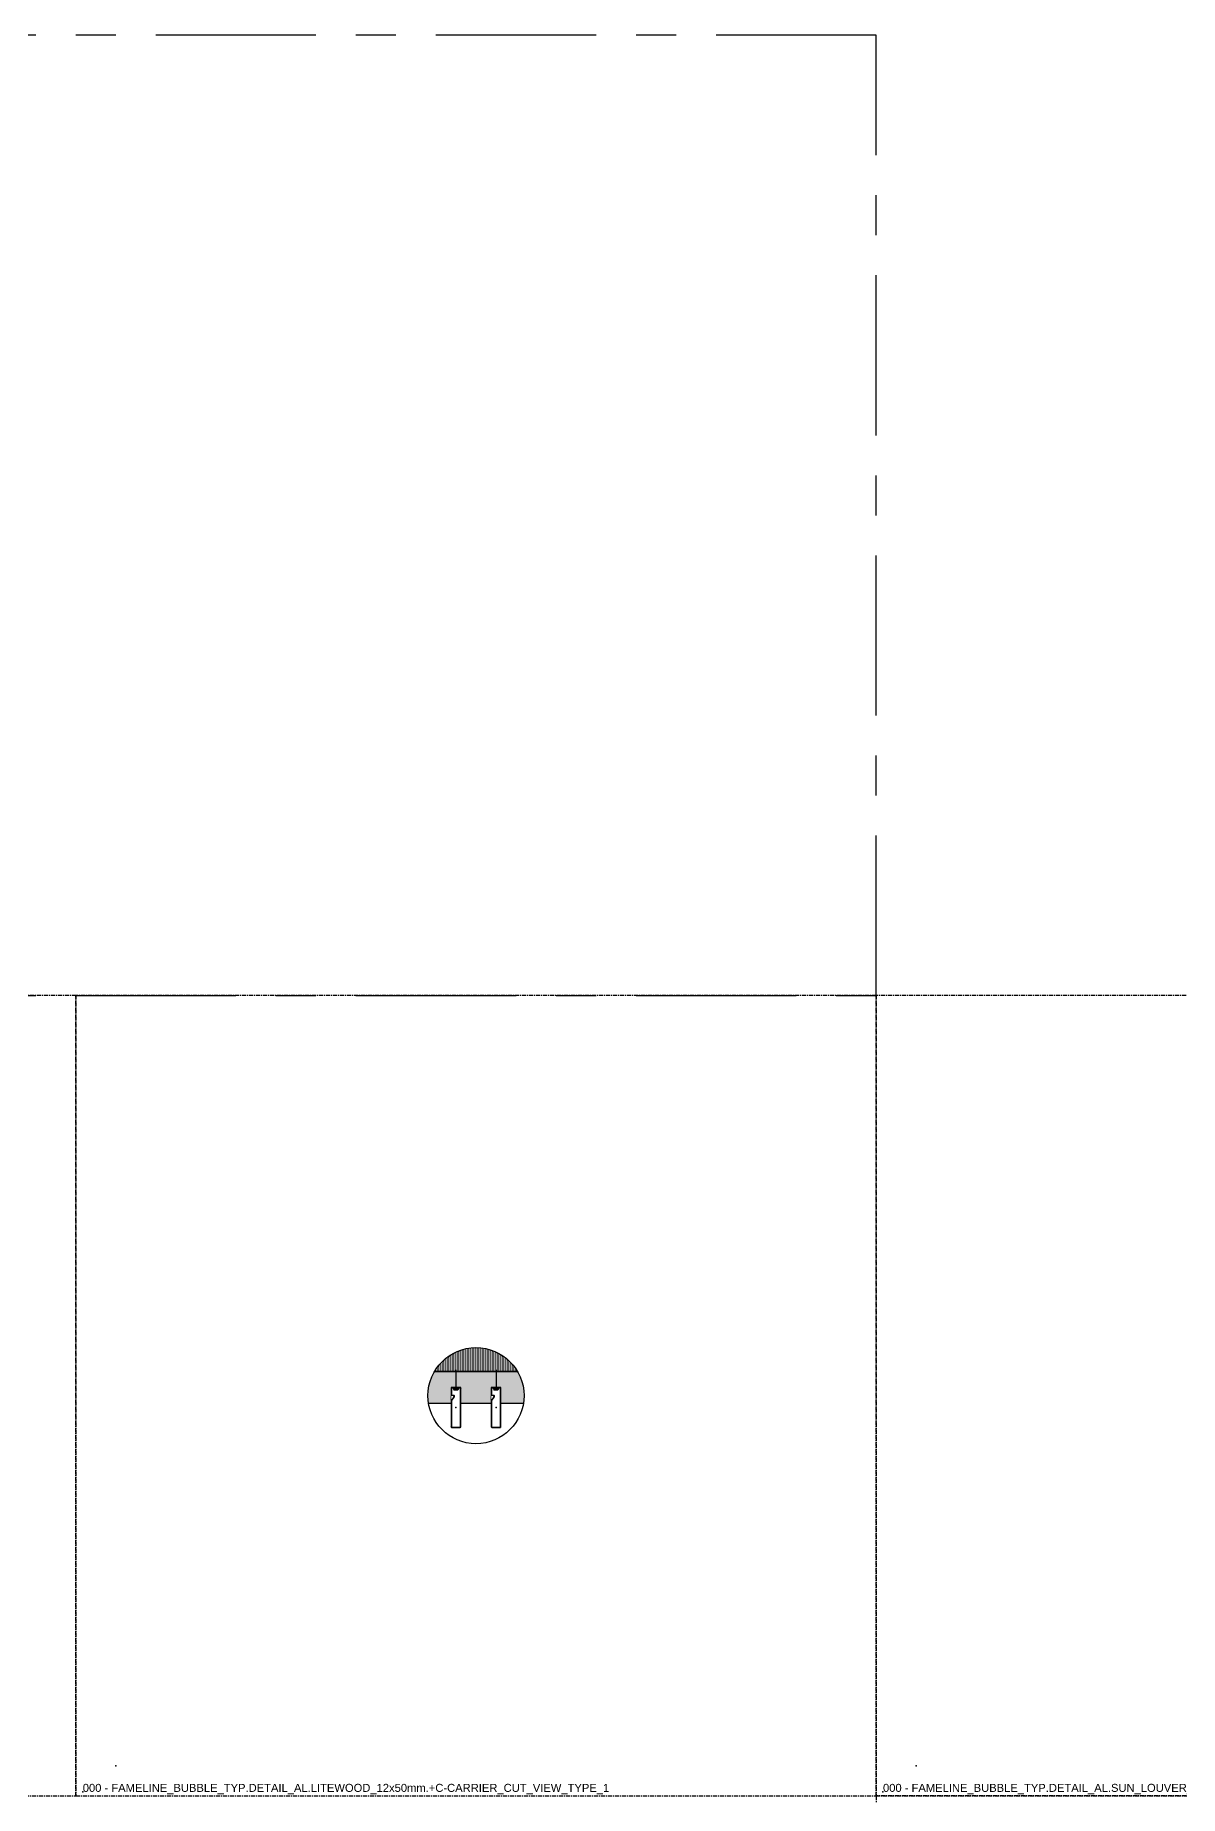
# Model space of a CAD drawing. Header units: millimetres. Extents: x -244126 to 368105, y -173968 to 259060.
# Drawn here: x 45274 to 46704, y 47995 to 50195 of the extents above; entities that cross this region are included whole.
import ezdxf
from ezdxf.enums import TextEntityAlignment as Align
from ezdxf.xclip import XClip

# ---------------------------------------------------------------- set-up
doc = ezdxf.new("R2010")
doc.units = ezdxf.units.MM
doc.header["$MEASUREMENT"] = 0
doc.header["$XCLIPFRAME"] = 0
doc.linetypes.add('005_GG_TA_LINE', pattern=[13.75, 5, -1.25, 1.25, -1.25, 5])
doc.linetypes.add('SLD-Solid', pattern=[0])
for name, color, linetype in [('000 - H A T C H', 8, 'Continuous'), ('000 - SYMBOL CON', 1, 'Continuous'), ('000 - WIPEOUT', 250, 'Continuous'), ('001 - ASCESSORIES', 1, 'Continuous'), ('A02_LITEWOOD', 7, 'Continuous'), ('A03_SUN LOUVER', 7, 'Continuous'), ('A04_TUBE SERIES', 7, 'Continuous')]:
    doc.layers.add(name, color=color, linetype=linetype)
doc.styles.get("Standard").update_dxf_attribs({"font": 'arial.ttf'})
doc.styles.add('TA', font='Cordia New.ttf', dxfattribs={"height": 4.5})

# ---------------------------------------------------------------- blocks, each defined once
blk = doc.blocks.new('*U1764')
at = {"color": 0, "linetype": '005_GG_TA_LINE'}
blk.add_lwpolyline([(0, 0), (200, 0), (200, 30), (0, 30)], close=True, dxfattribs=at)
blk.add_attdef('NAMEBLK', (8.582, 4.878), '', height=10, dxfattribs=at)
blk = doc.blocks.new('*U1760')
at = {"color": 0, "linetype": '005_GG_TA_LINE'}
blk.add_lwpolyline([(0, 0), (1000, 0), (1000, 1000), (0, 1000)], close=True, dxfattribs=at)
for p in [(50, 37.5), (8.6, 4.9)]:
    blk.add_point(p, dxfattribs=at)
blk.add_attdef('NAMEBLK', (8.6, 4.9), '', height=10, dxfattribs=at)
blk = doc.blocks.new('000 - ASSCESSORIES_FAMELINE_ALC-CARRIER_FOR_12x50mm._TOP_VIEW')
at = {"layer": '001 - ASCESSORIES', "color": 0}
for p, q in [((0, 50), (0, 0)), ((40, 50), (40, 31)), ((40, 19), (40, 0))]:
    blk.add_line(p, q, dxfattribs=at)
at = {"layer": '001 - ASCESSORIES', "color": 0, "linetype": 'SLD-Solid', "lineweight": 15}
blk.add_line((32, 19), (31.2, 19.2), dxfattribs=at)
at = {"layer": '001 - ASCESSORIES', "color": 0}
for points in [[(40, 31), (20, 31), (20, 19), (40, 19)], [(34.2, 19), (30.4, 20.1), (30.3, 19.5)], [(32, 19), (30.3, 19.5)]]:
    blk.add_lwpolyline(points, dxfattribs=at)
at = {"layer": '001 - ASCESSORIES', "color": 0, "linetype": 'SLD-Solid', "lineweight": 15}
blk.add_arc((270.3, 855), 868.8, 253.9699, 254.0359, dxfattribs=at)
at = {"layer": 'Defpoints', "color": 250}
blk.add_lwpolyline([(-2.3, 25), (22.3, 25)], dxfattribs=at)
blk = doc.blocks.new('*U3116')
at = {"color": 250}
blk.add_wipeout([(-25, -6), (25, -6), (25, 6), (-25, 6)], dxfattribs=at).dxf.layer = '000 - WIPEOUT'
blk.add_point((0, 0))
at = {"layer": 'A02_LITEWOOD', "color": 0, "linetype": 'SLD-Solid', "lineweight": 15}
blk.add_lwpolyline([(-23.4, -1.8), (-22.7, -1.8), (-22.7, 1.3, 0.414214), (-23.6, 2.2), (-24.1, 2.2, 0.414214), (-25, 1.3), (-25, -4.9, 0.414214), (-23.9, -6), (-16.2, -6, 0.414214), (-15, -4.9), (-15, -3.4, -0.616061), (-13.5, -2.7), (-9.4, -5.8, 0.164473), (-8.9, -6), (23.8, -6, 0.414214), (25, -4.9), (25, 4.8, 0.414214), (23.8, 6), (-23.9, 6, 0.414214), (-25, 4.8), (-25, 3.2, 0.414214), (-24.1, 2.3), (-23.5, 2.3, -0.414214), (-22.6, 1.4), (-22.6, -1.8, -0.414214), (-23, -2.2), (-23, -2.2, -0.414214), (-23.5, -1.8), (-23.5, 1.4), (-24.2, 1.4), (-24.2, -1.8, 1.000966), (-21.9, -1.8), (-21.9, 1.4, 0.414214), (-23.5, 3), (-24.1, 3, -0.414214), (-24.3, 3.2), (-24.3, 4.8, -0.414214), (-23.9, 5.3), (23.8, 5.3, -0.414214), (24.3, 4.8), (24.3, -4.9, -0.414214), (23.8, -5.3), (-8.9, -5.3, -0.164473), (-9, -5.3), (-13.1, -2.1, 0.617259), (-15.7, -3.4), (-15.7, -4.9, -0.414214), (-16.2, -5.3), (-23.9, -5.3, -0.414214), (-24.3, -4.9), (-24.3, 1.3, -0.414214), (-24.1, 1.5), (-23.6, 1.5, -0.414214), (-23.4, 1.3)], format="xyb", close=True, dxfattribs=at)
blk = doc.blocks.new('000 - FAMELINE_AL.LITEWOOD_12x50mm._CUT_VIEW')
at = {"layer": '000 - H A T C H'}
h = blk.add_hatch(dxfattribs=at)
h.set_pattern_fill('ANSI32', color=8)
h.set_pattern_definition([(45, (3e-15, -24.6393), (-0.265165, 0.265165), []), (45, (0.17678, -24.6393), (-0.265165, 0.265165), [])])
edge = h.paths.add_edge_path()
edge.add_line((-23.4, -1.8), (-22.7, -1.8))
edge.add_line((-22.7, -1.8), (-22.7, 1.3))
edge.add_arc((-23.6, 1.3), 0.9, 360, 450)
edge.add_line((-23.6, 2.2), (-24.1, 2.2))
edge.add_arc((-24.1, 1.3), 0.9, 90, 180)
edge.add_line((-25, 1.3), (-25, -4.9))
edge.add_arc((-23.8, -4.8), 1.15, 180, 270)
edge.add_line((-23.9, -6), (-16.2, -6))
edge.add_arc((-16.2, -4.9), 1.15, 270, 360)
edge.add_line((-15, -4.9), (-15, -3.4))
edge.add_arc((-14.1, -3.4), 0.938, 53.0492, 179.5916, ccw=False)
edge.add_line((-13.5, -2.7), (-9.4, -5.8))
edge.add_arc((-8.9, -5.1), 0.9, 232.64, 270)
edge.add_line((-8.9, -6), (23.8, -6))
edge.add_arc((23.8, -4.8), 1.15, 270, 360)
edge.add_line((25, -4.9), (25, 4.8))
edge.add_arc((23.9, 4.8), 1.15, 360, 450)
edge.add_line((23.9, 6), (-23.8, 6))
edge.add_arc((-23.8, 4.8), 1.15, 90, 180)
edge.add_line((-25, 4.9), (-25, 3.2))
edge.add_arc((-24.1, 3.2), 0.9, 180, 270)
edge.add_line((-24.1, 2.3), (-23.5, 2.3))
edge.add_arc((-23.5, 1.4), 0.9, 0, 90, ccw=False)
edge.add_line((-22.6, 1.4), (-22.6, -1.8))
edge.add_arc((-23, -1.8), 0.45, 270, 360, ccw=False)
edge.add_line((-23, -2.2), (-23, -2.2))
edge.add_arc((-23, -1.8), 0.45, 180, 270, ccw=False)
edge.add_line((-23.5, -1.8), (-23.5, 1.4))
edge.add_line((-23.5, 1.4), (-24.2, 1.4))
edge.add_line((-24.2, 1.4), (-24.2, -1.8))
edge.add_arc((-23, -1.8), 1.17, 179.8894, 360)
edge.add_line((-21.9, -1.8), (-21.9, 1.4))
edge.add_arc((-23.5, 1.4), 1.6, 360, 450)
edge.add_line((-23.5, 3), (-24.1, 3))
edge.add_arc((-24.1, 3.2), 0.2, 180, 270, ccw=False)
edge.add_line((-24.3, 3.2), (-24.3, 4.9))
edge.add_arc((-23.8, 4.9), 0.45, 90, 180, ccw=False)
edge.add_line((-23.8, 5.3), (23.9, 5.3))
edge.add_arc((23.9, 4.9), 0.45, 0, 90, ccw=False)
edge.add_line((24.3, 4.9), (24.3, -4.9))
edge.add_arc((23.8, -4.9), 0.45, 270, 360, ccw=False)
edge.add_line((23.8, -5.3), (-8.9, -5.3))
edge.add_arc((-8.9, -5.1), 0.2, 232.64, 270, ccw=False)
edge.add_line((-9, -5.3), (-13.1, -2.1))
edge.add_arc((-14.1, -3.4), 1.64, 52.9496, 179.691)
edge.add_line((-15.7, -3.4), (-15.7, -4.9))
edge.add_arc((-16.1, -4.8), 0.45, 270, 360, ccw=False)
edge.add_line((-16.2, -5.3), (-23.9, -5.3))
edge.add_arc((-23.9, -4.8), 0.45, 180, 270, ccw=False)
edge.add_line((-24.3, -4.9), (-24.3, 1.3))
edge.add_arc((-24.1, 1.3), 0.2, 90, 180, ccw=False)
edge.add_line((-24.1, 1.5), (-23.6, 1.5))
edge.add_arc((-23.6, 1.3), 0.2, 0, 90, ccw=False)
edge.add_line((-23.4, 1.3), (-23.4, -1.8))
at = {"layer": 'A03_SUN LOUVER', "color": 0}
blk.add_blockref('*U3116', (0, 0), dxfattribs=at)
blk = doc.blocks.new('*U3115')
at = {"layer": '001 - ASCESSORIES', "color": 0}
for p, q in [((-850, 0), (-850, -40)), ((850, 0), (850, -40))]:
    blk.add_line(p, q, dxfattribs=at)
at = {"layer": '001 - ASCESSORIES', "color": 0, "rotation": 270}
for p in [(-850, 0), (-800, 0), (-750, 0), (-700, 0), (-650, 0), (-600, 0), (-550, 0), (-500, 0), (-450, 0), (-400, 0), (-350, 0), (-300, 0), (-250, 0), (-200, 0), (-150, 0), (-100, 0), (-50, 0), (0, 0), (50, 0), (100, 0), (150, 0), (200, 0), (250, 0), (300, 0), (350, 0), (400, 0), (450, 0), (500, 0), (550, 0), (600, 0), (650, 0), (700, 0), (750, 0), (800, 0)]:
    blk.add_blockref('000 - ASSCESSORIES_FAMELINE_ALC-CARRIER_FOR_12x50mm._TOP_VIEW', p, dxfattribs=at)
at = {"layer": 'A04_TUBE SERIES', "color": 0, "style": 'TA', "flags": 1}
for tag, p in [('ITEM_VALUE', (50, -212.5)), ('PRODUCT_NAME_VALUE', (300, -212.5)), ('ITEM_NUMBER_VALUE', (600, -212.5)), ('PRODUCT_CODE_VALUE', (800, -212.5)), ('SELLING_PRICE_VALUE', (1000, -212.5)), ('UNIT_VALUE', (1150, -212.5)), ('TYPE_OF_COLOR_VALUE', (1275, -212.5)), ('SECTION_VALUE', (1425, -212.5))]:
    blk.add_attdef(tag, text='', height=9, dxfattribs=at).set_placement(p, align=Align.MIDDLE_CENTER)
at = {"layer": 'A02_LITEWOOD', "color": 3, "rotation": 270}
for p in [(-825, -45), (-775, -45), (-725, -45), (-675, -45), (-625, -45), (-575, -45), (-525, -45), (-475, -45), (-425, -45), (-375, -45), (-325, -45), (-275, -45), (-225, -45), (-175, -45), (-125, -45), (-75, -45), (-25, -45), (25, -45), (75, -45), (125, -45), (175, -45), (225, -45), (275, -45), (325, -45), (375, -45), (425, -45), (475, -45), (525, -45), (575, -45), (625, -45), (675, -45), (725, -45), (775, -45), (825, -45)]:
    blk.add_blockref('000 - FAMELINE_AL.LITEWOOD_12x50mm._CUT_VIEW', p, dxfattribs=at)
blk = doc.blocks.new('000 - FAMELINE_BUBBLE_TYP.DETAIL_AL.LITEWOOD_12x50mm.+C-CARRIER_CUT_VIEW_TYPE_1')
at = {"layer": '000 - H A T C H'}
h = blk.add_hatch(dxfattribs=at)
h.set_pattern_fill('DOTS', color=1, scale=10, angle=180)
h.set_pattern_definition([(180, (-20251.0222, 88742.1697), (-0.3125, -0.625), [0, -0.625])])
edge = h.paths.add_edge_path()
edge.add_arc((0, 0), 60, 240, 279.5941)
edge.add_line((10, -59.2), (10, -31))
edge.add_line((10, -31), (-10, -31))
edge.add_line((-10, -31), (-10, -19))
edge.add_line((-10, -19), (10, -19))
edge.add_line((10, -19), (10, 19))
edge.add_line((10, 19), (-10, 19))
edge.add_line((-10, 19), (-10, 31))
edge.add_line((-10, 31), (10, 31))
edge.add_line((10, 31), (10, 59.2))
edge.add_arc((0, 0), 60, 440.4059, 480)
edge.add_line((-30, 52), (-30, -52))
at = {"layer": '001 - ASCESSORIES', "color": 2}
ref = blk.add_blockref('*U3115', (-30, -600), dxfattribs=dict(at, rotation=90))
XClip(ref).set_block_clipping_path([(659.3892865129, -38.5388902964), (654.5779197213, -54.9249007801), (645.3449744613, -69.2916440367), (632.4384490473, -80.4752119699), (616.9039534105, -87.5695784169), (600, -90), (583.0960465895, -87.5695784169), (567.5615509527, -80.4752119699), (554.6550255387, -69.2916440367), (545.4220802787, -54.9249007801), (540.6107134871, -38.5388902964), (540.6107134871, -21.4611097036), (545.4220802787, -5.0750992199), (554.6550255387, 9.2916440367), (567.5615509527, 20.4752119699), (583.0960465895, 27.5695784169), (600, 30), (616.9039534105, 27.5695784169), (632.4384490473, 20.4752119699), (645.3449744613, 9.2916440367), (654.5779197213, -5.0750992199), (659.3892865129, -21.4611097036)])
at = {"layer": '000 - H A T C H'}
h = blk.add_hatch(dxfattribs=at)
h.set_pattern_fill('DOTS', color=1, scale=25, angle=180)
h.set_pattern_definition([(180, (-20225.6014, 90818.3859), (-0.78125, -1.5625), [0, -1.5625])])
edge = h.paths.add_edge_path()
edge.add_arc((0, 0), 60, 480, 600)
edge.add_line((-30, -52), (-30, 52))
at = {"color": 3}
blk.add_line((-30, 52), (-30, -52), dxfattribs=at)
blk.add_lwpolyline([(-30, -52), (-30, 52)], dxfattribs=at)
at = {"layer": '000 - SYMBOL CON', "color": 2, "linetype": 'ByBlock'}
blk.add_circle((0, 0), 60, dxfattribs=at)
blk = doc.blocks.new('*U3776')
at = {"color": 0, "linetype": '005_GG_TA_LINE'}
blk.add_lwpolyline([(0, 0), (1000, 0), (1000, 1000), (0, 1000)], close=True, dxfattribs=at)
for p in [(50, 37.5), (8.6, 4.9)]:
    blk.add_point(p, dxfattribs=at)
blk.add_attdef('NAMEBLK', (8.6, 4.9), '', height=10, dxfattribs=at)

msp = doc.modelspace()

# ---------------------------------------------------------------- block references
at = {"color": 3, "rotation": 270}
msp.add_blockref('000 - FAMELINE_BUBBLE_TYP.DETAIL_AL.LITEWOOD_12x50mm.+C-CARRIER_CUT_VIEW_TYPE_1', (45824.51638, 48495.17286), dxfattribs=at)
at = {"layer": '001 - ASCESSORIES', "linetype": '005_GG_TA_LINE', "xscale": 40, "yscale": 40, "zscale": 40}
msp.add_blockref('*U1764', (38324.51638, 48995.17286), dxfattribs=at)
at = {"layer": '001 - ASCESSORIES', "linetype": '005_GG_TA_LINE'}
for name, p, values in [('*U1760', (44324.51638, 47995.17286), {'NAMEBLK': '000 - FAMELINE_BUBBLE_TYP.DETAIL_AL.SUN_LV_70Z+FLEX_BRACKET_CUT_VIEW_TYPE_2'}), ('*U3776', (46324.51638, 47995.17286), {'NAMEBLK': '000 - FAMELINE_BUBBLE_TYP.DETAIL_AL.SUN_LOUVER_70Z+AL.SHEET.U-PROFILE_50x50mm._CUT_VIEW_TYPE_1'}), ('*U3776', (46324.51638, 46995.17286), {'NAMEBLK': '000 - FAMELINE_BUBBLE_TYP.DETAIL_AL.SUN_LOUVER_70Z+AL.SHEET.U-PROFILE_50x50mm._CUT_VIEW_TYPE_2'})]:
    msp.add_blockref(name, p, dxfattribs=at).add_auto_attribs(values)

# ---------------------------------------------------------------- next in the draw order: block references
msp.add_blockref('*U1760', (45324.51638, 47995.17286), dxfattribs=at).add_auto_attribs({'NAMEBLK': '000 - FAMELINE_BUBBLE_TYP.DETAIL_AL.LITEWOOD_12x50mm.+C-CARRIER_CUT_VIEW_TYPE_1'})

doc.saveas('drawing.dxf')
